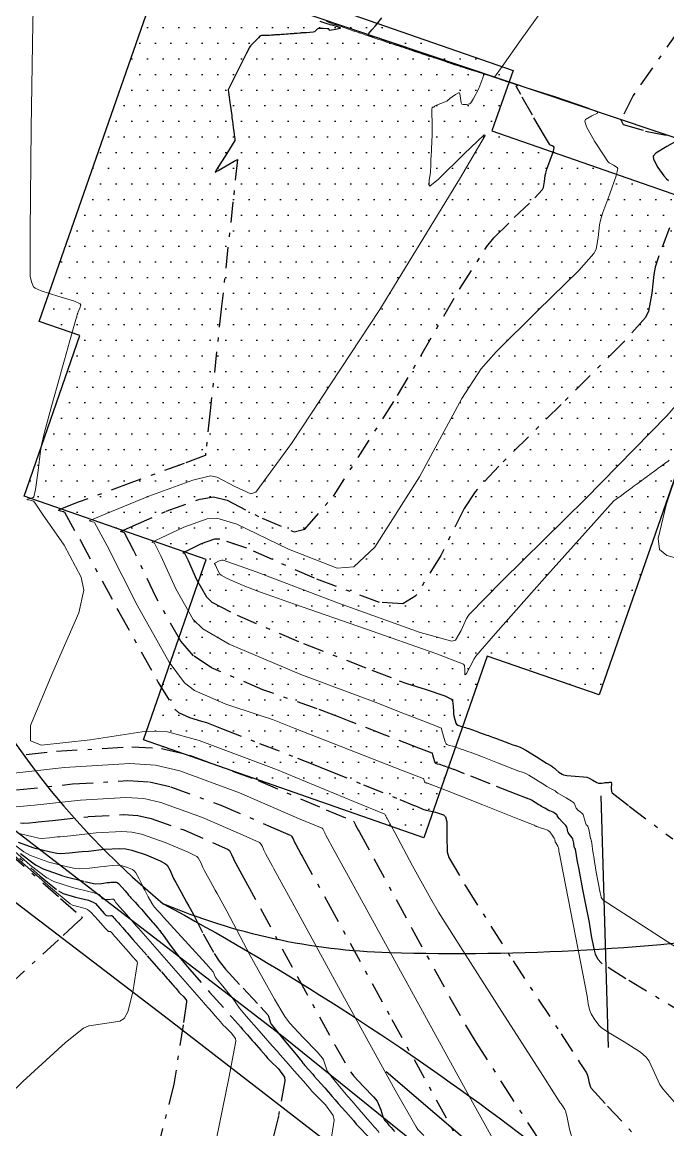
# Model space of a CAD drawing. Header units: metres. Extents: x 222509 to 223547, y 765290 to 766147.
# Drawn here: x 223354.49 to 223369.98, y 765689.06 to 765715.63 of the extents above; entities that cross this region are included whole.
import ezdxf

# ---------------------------------------------------------------- set-up
doc = ezdxf.new("R2010")
doc.units = ezdxf.units.M
doc.linetypes.add('DASHDOT', pattern=[1, 0.5, -0.25, 0, -0.25])
doc.linetypes.add('DASHED', pattern=[19.05, 12.7, -6.35])
for name, color, linetype, lineweight in [('M1506', 250, 'Continuous', 25), ('M1507', 250, 'Continuous', 20), ('M2401', 8, 'DASHED', 25), ('M2605', 8, 'Continuous', 25)]:
    doc.layers.add(name, color=color, linetype=linetype, lineweight=lineweight)
for name, color, linetype in [('M2200', 8, 'Continuous'), ('M2299', 9, 'Continuous'), ('M2406', 8, 'DASHED'), ('M2602', 8, 'Continuous'), ('pcell', 160, 'Continuous')]:
    doc.layers.add(name, color=color, linetype=linetype)

# ---------------------------------------------------------------- blocks, each defined once
blk = doc.blocks.new('G$C915B2375')
at = {"layer": 'pcell'}
blk.add_lwpolyline([(223475.017, 765753.646), (223409.864, 765750.496), (223409.87, 765750.393), (223383.937, 765745.77), (223380.317, 765743.835), (223376.277, 765741.372), (223374.321, 765740.039), (223372.412, 765738.64), (223370.552, 765737.178), (223367.849, 765734.877), (223365.283, 765732.429), (223362.459, 765729.442), (223356.622, 765722.89, 0.032478), (223354.969, 765721.035), (223354.969, 765721.035, 0.406314), (223357.874, 765694.482, -0.070978), (223372.747, 765683.494, -0.059757)], format="xyb", dxfattribs=at)
blk.add_lwpolyline([(223385.788, 765693.475, 0.036338), (223381.62, 765694.074, 0.056723), (223372.758, 765693.84, -0.043212), (223363.292, 765693.305, -0.093768), (223357.874, 765694.482, -0.070978), (223372.747, 765683.494, -0.055772), (223381.926, 765672.228), (223381.867, 765672.361), (223381.546, 765673.094), (223381.299, 765673.854), (223381.13, 765674.636), (223381.04, 765675.431), (223381.029, 765676.23), (223381.098, 765677.027), (223381.247, 765677.813), (223381.473, 765678.58), (223381.466, 765678.563)], format="xyb", close=True, dxfattribs=at)
blk = doc.blocks.new('G$C1F174877')
at = {"layer": 'M1506', "linetype": 'DASHDOT'}
for points, elevation in [([(223354.166, 765695.709), (223355.416, 765694.607), (223355.92, 765694.164), (223355.92, 765694.164), (223355.922, 765694.163), (223355.924, 765694.163), (223355.924, 765694.162), (223355.927, 765694.16), (223355.934, 765694.155), (223355.939, 765694.149), (223355.939, 765694.147), (223355.928, 765694.134), (223355.895, 765694.103), (223355.86, 765694.073), (223355.846, 765694.06), (223355.361, 765693.612), (223354.153, 765692.501)], 547.25), ([(223353.875, 765696.065), (223354.929, 765695.139), (223355.366, 765694.788), (223355.474, 765694.729), (223355.776, 765694.642), (223356.084, 765694.565), (223356.199, 765694.521), (223356.249, 765694.484), (223356.355, 765694.366), (223356.457, 765694.244), (223356.501, 765694.203), (223356.519, 765694.196), (223356.568, 765694.194), (223356.62, 765694.199), (223356.64, 765694.2), (223356.641, 765694.2), (223356.643, 765694.201), (223356.644, 765694.2), (223356.645, 765694.2), (223356.652, 765694.192), (223356.669, 765694.172), (223356.686, 765694.152), (223356.692, 765694.144), (223356.708, 765694.126), (223356.748, 765694.082), (223356.787, 765694.037), (223356.803, 765694.02), (223356.833, 765693.985), (223356.908, 765693.9), (223356.983, 765693.815), (223357.013, 765693.78), (223357.15, 765693.623), (223357.492, 765693.233), (223357.834, 765692.843), (223357.971, 765692.686), (223357.992, 765692.663), (223358.042, 765692.606), (223358.092, 765692.548), (223358.112, 765692.525), (223358.133, 765692.502), (223358.184, 765692.445), (223358.235, 765692.387), (223358.255, 765692.363), (223358.285, 765692.33), (223358.368, 765692.249), (223358.431, 765692.163), (223358.437, 765692.125), (223358.352, 765691.573), (223358.132, 765690.151), (223357.793, 765688.826)], 547.75), ([(223354.45, 765695.684), (223354.812, 765695.411), (223354.994, 765695.314), (223355.487, 765695.145), (223355.998, 765695.014), (223356.202, 765694.966), (223356.256, 765694.96), (223356.395, 765694.969), (223356.534, 765694.986), (223356.59, 765694.991), (223356.617, 765694.994), (223356.683, 765695), (223356.747, 765694.999), (223356.77, 765694.992), (223356.805, 765694.965), (223356.884, 765694.879), (223356.961, 765694.787), (223356.992, 765694.75), (223357.008, 765694.733), (223357.046, 765694.688), (223357.085, 765694.644), (223357.101, 765694.626), (223357.132, 765694.592), (223357.209, 765694.508), (223357.286, 765694.425), (223357.317, 765694.39), (223357.36, 765694.341), (223357.466, 765694.217), (223357.572, 765694.094), (223357.615, 765694.044), (223357.636, 765694.02), (223357.689, 765693.962), (223357.742, 765693.904), (223357.763, 765693.88), (223357.764, 765693.878), (223357.766, 765693.873), (223357.768, 765693.867), (223357.769, 765693.865), (223357.775, 765693.857), (223357.792, 765693.837), (223357.809, 765693.817), (223357.815, 765693.809), (223357.877, 765693.723), (223358.029, 765693.508), (223358.184, 765693.295), (223358.249, 765693.213), (223358.459, 765692.967), (223358.988, 765692.362), (223359.521, 765691.76), (223359.735, 765691.517), (223359.781, 765691.465), (223359.895, 765691.334), (223360.01, 765691.203), (223360.056, 765691.15), (223360.103, 765691.097), (223360.22, 765690.966), (223360.336, 765690.834), (223360.381, 765690.779), (223360.451, 765690.704), (223360.638, 765690.519), (223360.782, 765690.324), (223360.796, 765690.236), (223360.639, 765689.388), (223360.141, 765687.258)], 548.25), ([(223354.398, 765695.959), (223354.777, 765695.824), (223355.17, 765695.724), (223355.328, 765695.692), (223355.414, 765695.685), (223355.63, 765695.698), (223355.847, 765695.723), (223355.934, 765695.732), (223356.085, 765695.745), (223356.46, 765695.786), (223356.833, 765695.809), (223356.98, 765695.8), (223357.122, 765695.769), (223357.471, 765695.654), (223357.806, 765695.508), (223357.931, 765695.439), (223357.97, 765695.402), (223358.041, 765695.277), (223358.1, 765695.139), (223358.126, 765695.085), (223358.178, 765694.991), (223358.307, 765694.756), (223358.437, 765694.521), (223358.489, 765694.426), (223358.591, 765694.235), (223358.838, 765693.755), (223359.099, 765693.284), (223359.217, 765693.104), (223359.372, 765692.91), (223359.792, 765692.452), (223360.219, 765692), (223360.384, 765691.814), (223360.401, 765691.785), (223360.427, 765691.703), (223360.453, 765691.622), (223360.469, 765691.592), (223360.564, 765691.468), (223360.813, 765691.166), (223361.065, 765690.867), (223361.165, 765690.746), (223361.176, 765690.731), (223361.203, 765690.694), (223361.229, 765690.657), (223361.24, 765690.642), (223361.277, 765690.6), (223361.368, 765690.495), (223361.461, 765690.39), (223361.498, 765690.348), (223361.57, 765690.266), (223361.749, 765690.062), (223361.928, 765689.857), (223362, 765689.775), (223362.073, 765689.692), (223362.256, 765689.487), (223362.437, 765689.281), (223362.507, 765689.196), (223362.614, 765689.078), (223362.895, 765688.787)], 548.75), ([(223354.455, 765696.418), (223354.514, 765696.413), (223354.666, 765696.423), (223354.818, 765696.44), (223354.88, 765696.446), (223355.223, 765696.477), (223356.079, 765696.57), (223356.929, 765696.622), (223357.265, 765696.601), (223357.585, 765696.529), (223358.367, 765696.25), (223359.134, 765695.918), (223359.433, 765695.78), (223359.465, 765695.754), (223359.517, 765695.66), (223359.56, 765695.555), (223359.579, 765695.515), (223359.618, 765695.444), (223359.714, 765695.269), (223359.811, 765695.093), (223359.85, 765695.022), (223360.209, 765694.364), (223361.094, 765692.727), (223361.992, 765691.099), (223362.366, 765690.452), (223362.446, 765690.342), (223362.68, 765690.095), (223362.918, 765689.851), (223363.004, 765689.747), (223363.035, 765689.69), (223363.092, 765689.536), (223363.144, 765689.379), (223363.17, 765689.318), (223363.186, 765689.291), (223363.236, 765689.23), (223363.289, 765689.171), (223363.311, 765689.147), (223363.342, 765689.109), (223363.422, 765689.017)], 549.25), ([(223354.361, 765697.209), (223355.698, 765697.354), (223357.026, 765697.435), (223357.55, 765697.403), (223358.048, 765697.287), (223359.262, 765696.843), (223360.459, 765696.326), (223360.935, 765696.12), (223360.957, 765696.103), (223360.992, 765696.041), (223361.02, 765695.971), (223361.032, 765695.944), (223361.058, 765695.898), (223361.122, 765695.781), (223361.186, 765695.665), (223361.212, 765695.618), (223361.829, 765694.496), (223363.361, 765691.707), (223364.896, 765688.92)], 549.75), ([(223353.499, 765697.94), (223355.317, 765698.138), (223357.122, 765698.248), (223357.835, 765698.204), (223358.51, 765698.046), (223360.155, 765697.435), (223361.784, 765696.733), (223362.438, 765696.46), (223362.448, 765696.452), (223362.465, 765696.422), (223362.479, 765696.387), (223362.485, 765696.374), (223362.498, 765696.351), (223362.529, 765696.294), (223362.561, 765696.237), (223362.573, 765696.214), (223362.938, 765695.546), (223363.841, 765693.885), (223364.753, 765692.23), (223365.13, 765691.569), (223365.378, 765691.16), (223366.016, 765690.158), (223366.663, 765689.162), (223366.922, 765688.76)], 550.25), ([(223361.631, 765715.654), (223361.729, 765715.622), (223361.826, 765715.589), (223361.866, 765715.576), (223361.867, 765715.576), (223361.871, 765715.574), (223361.876, 765715.573), (223361.877, 765715.572), (223361.918, 765715.56), (223362.026, 765715.53), (223362.113, 765715.5), (223362.127, 765715.489), (223362.112, 765715.479), (223362.02, 765715.454), (223361.909, 765715.433), (223361.869, 765715.428), (223361.864, 765715.431), (223361.856, 765715.447), (223361.848, 765715.464), (223361.843, 765715.467), (223361.807, 765715.471), (223361.712, 765715.476), (223361.617, 765715.474), (223361.581, 765715.469), (223361.568, 765715.462), (223361.542, 765715.433), (223361.516, 765715.403), (223361.503, 765715.395), (223361.474, 765715.388), (223361.396, 765715.38), (223361.317, 765715.375), (223361.285, 765715.373), (223361.27, 765715.372), (223361.232, 765715.37), (223361.193, 765715.368), (223361.178, 765715.367), (223361.152, 765715.364), (223361.086, 765715.358), (223361.02, 765715.352), (223360.993, 765715.349), (223360.973, 765715.348), (223360.924, 765715.345), (223360.874, 765715.343), (223360.854, 765715.342), (223360.832, 765715.34), (223360.778, 765715.335), (223360.724, 765715.329), (223360.702, 765715.328), (223360.677, 765715.326), (223360.616, 765715.323), (223360.555, 765715.321), (223360.53, 765715.319), (223360.513, 765715.318), (223360.47, 765715.314), (223360.428, 765715.31), (223360.411, 765715.309), (223360.381, 765715.308), (223360.307, 765715.309), (223360.235, 765715.306), (223360.208, 765715.3), (223360.192, 765715.29), (223360.159, 765715.255), (223360.128, 765715.216), (223360.115, 765715.2), (223360.091, 765715.177), (223360.029, 765715.119), (223359.972, 765715.059), (223359.952, 765715.032), (223359.874, 765714.887), (223359.69, 765714.52), (223359.51, 765714.149), (223359.437, 765714.001), (223359.437, 765714), (223359.438, 765713.999), (223359.438, 765713.997), (223359.438, 765713.997), (223359.445, 765713.948), (223359.461, 765713.826), (223359.477, 765713.704), (223359.484, 765713.655), (223359.484, 765713.654), (223359.484, 765713.653), (223359.485, 765713.651), (223359.485, 765713.651), (223359.491, 765713.606), (223359.505, 765713.496), (223359.52, 765713.385), (223359.526, 765713.341), (223359.526, 765713.34), (223359.526, 765713.339), (223359.526, 765713.337), (223359.526, 765713.336), (223359.531, 765713.296), (223359.545, 765713.196), (223359.558, 765713.095), (223359.563, 765713.055), (223359.563, 765713.054), (223359.563, 765713.053), (223359.563, 765713.051), (223359.563, 765713.051), (223359.568, 765713.014), (223359.58, 765712.922), (223359.592, 765712.831), (223359.597, 765712.794), (223359.597, 765712.793), (223359.598, 765712.792), (223359.598, 765712.79), (223359.598, 765712.79), (223359.53, 765712.681), (223359.359, 765712.411), (223359.189, 765712.14), (223359.121, 765712.031), (223359.121, 765712.03), (223359.12, 765712.028), (223359.121, 765712.026), (223359.121, 765712.026), (223359.198, 765712.07), (223359.39, 765712.18), (223359.582, 765712.291), (223359.659, 765712.335), (223359.659, 765712.335), (223359.659, 765712.334), (223359.659, 765712.333), (223359.659, 765712.332), (223359.549, 765711.321), (223359.276, 765708.811), (223359.003, 765706.301), (223358.893, 765705.29), (223358.893, 765705.289), (223358.893, 765705.288), (223358.893, 765705.286), (223358.893, 765705.285), (223358.892, 765705.277), (223358.893, 765705.255), (223358.889, 765705.235), (223358.885, 765705.23), (223358.377, 765705.04), (223357.097, 765704.574), (223355.837, 765704.111), (223355.355, 765703.925), (223355.353, 765703.918), (223355.41, 765703.906), (223355.486, 765703.886), (223355.506, 765703.871), (223355.889, 765703.193), (223356.813, 765701.481), (223357.756, 765699.79), (223358.163, 765699.139), (223358.244, 765699.064), (223358.508, 765698.948), (223358.798, 765698.863), (223358.911, 765698.825), (223359.277, 765698.681), (223360.188, 765698.326), (223361.098, 765697.972), (223361.464, 765697.828), (223361.814, 765697.687), (223362.682, 765697.336), (223363.549, 765696.982), (223363.898, 765696.84), (223363.899, 765696.84), (223363.9, 765696.84), (223363.901, 765696.839), (223363.901, 765696.839), (223363.93, 765696.826), (223364.001, 765696.794), (223364.073, 765696.763), (223364.102, 765696.752), (223364.186, 765696.728), (223364.405, 765696.681), (223364.598, 765696.615), (223364.649, 765696.567), (223364.681, 765696.446), (223364.682, 765696.09), (223364.689, 765695.723), (223364.729, 765695.59), (223365.147, 765694.87), (223366.268, 765693.108), (223367.421, 765691.357), (223367.88, 765690.65), (223367.904, 765690.613), (223367.967, 765690.52), (223368.027, 765690.426), (223368.047, 765690.387), (223368.062, 765690.34), (223368.086, 765690.218), (223368.118, 765690.101), (223368.141, 765690.06), (223368.531, 765689.628), (223369.523, 765688.567)], 550.75), ([(223370.413, 765691.816), (223368.971, 765692.679), (223368.406, 765693.04), (223368.375, 765693.067), (223368.311, 765693.146), (223368.26, 765693.234), (223368.246, 765693.272), (223368.214, 765693.396), (223368.152, 765693.71), (223368.097, 765694.027), (223368.074, 765694.154), (223368.036, 765694.346), (223367.943, 765694.822), (223367.85, 765695.299), (223367.813, 765695.491), (223367.806, 765695.533), (223367.791, 765695.637), (223367.776, 765695.742), (223367.768, 765695.783), (223367.764, 765695.791), (223367.752, 765695.81), (223367.739, 765695.83), (223367.735, 765695.838), (223367.73, 765695.865), (223367.721, 765695.933), (223367.711, 765696), (223367.703, 765696.026), (223367.689, 765696.05), (223367.646, 765696.107), (223367.602, 765696.163), (223367.587, 765696.187), (223367.582, 765696.205), (223367.574, 765696.253), (223367.566, 765696.3), (223367.559, 765696.317), (223367.531, 765696.354), (223367.452, 765696.441), (223367.37, 765696.527), (223367.339, 765696.563), (223367.336, 765696.568), (223367.334, 765696.581), (223367.331, 765696.595), (223367.328, 765696.599), (223367.317, 765696.611), (223367.286, 765696.639), (223367.253, 765696.665), (223367.239, 765696.674), (223367.226, 765696.681), (223367.19, 765696.694), (223367.153, 765696.706), (223367.139, 765696.712), (223367.107, 765696.729), (223367.028, 765696.772), (223366.95, 765696.815), (223366.919, 765696.833), (223366.884, 765696.855), (223366.797, 765696.908), (223366.711, 765696.962), (223366.675, 765696.982), (223366.663, 765696.988), (223366.632, 765696.998), (223366.6, 765697.009), (223366.588, 765697.013), (223366.339, 765697.111), (223365.721, 765697.355), (223365.103, 765697.599), (223364.854, 765697.697), (223364.838, 765697.703), (223364.798, 765697.718), (223364.758, 765697.732), (223364.742, 765697.737), (223364.726, 765697.743), (223364.686, 765697.757), (223364.646, 765697.771), (223364.63, 765697.777), (223364.613, 765697.783), (223364.573, 765697.797), (223364.533, 765697.811), (223364.517, 765697.817), (223364.5, 765697.822), (223364.456, 765697.832), (223364.416, 765697.847), (223364.404, 765697.857), (223364.39, 765697.886), (223364.366, 765697.967), (223364.345, 765698.053), (223364.336, 765698.086), (223364.335, 765698.087), (223364.332, 765698.089), (223364.328, 765698.089), (223364.326, 765698.09), (223364.004, 765698.215), (223363.203, 765698.525), (223362.403, 765698.838), (223362.082, 765698.966), (223361.568, 765699.158), (223360.269, 765699.612), (223359.036, 765700.142), (223358.604, 765700.427), (223358.3, 765700.777), (223357.707, 765701.827), (223357.175, 765702.945), (223356.947, 765703.379), (223356.934, 765703.388), (223356.887, 765703.401), (223356.851, 765703.408), (223356.852, 765703.412), (223357.157, 765703.545), (223357.951, 765703.9), (223358.76, 765704.189), (223359.084, 765704.238), (223359.41, 765704.159), (223360.246, 765703.726), (223361.021, 765703.403), (223361.273, 765703.462), (223361.957, 765704.255), (223363.499, 765706.672), (223365.001, 765709.25), (223365.635, 765710.243), (223365.809, 765710.455), (223366.297, 765710.939), (223366.792, 765711.413), (223366.974, 765711.614), (223366.999, 765711.663), (223367.024, 765711.804), (223367.039, 765711.951), (223367.05, 765712.009), (223367.078, 765712.098), (223367.161, 765712.318), (223367.236, 765712.534), (223367.254, 765712.617), (223367.248, 765712.633), (223367.205, 765712.66), (223367.153, 765712.687), (223367.138, 765712.702), (223367.019, 765712.898), (223366.731, 765713.393), (223366.45, 765713.891), (223366.341, 765714.09), (223366.343, 765714.095), (223366.36, 765714.104), (223366.376, 765714.112), (223366.376, 765714.115), (223366.347, 765714.127), (223366.26, 765714.157), (223366.168, 765714.186), (223366.131, 765714.198), (223366.127, 765714.199), (223366.117, 765714.202), (223366.107, 765714.206), (223366.103, 765714.207), (223366.071, 765714.218), (223365.99, 765714.245), (223365.91, 765714.273), (223365.877, 765714.283), (223365.857, 765714.29), (223365.808, 765714.307), (223365.759, 765714.324), (223365.739, 765714.33), (223365.718, 765714.337), (223365.666, 765714.354), (223365.614, 765714.371), (223365.594, 765714.378), (223365.572, 765714.385), (223365.518, 765714.403), (223365.464, 765714.422), (223365.442, 765714.429), (223365.423, 765714.435), (223365.377, 765714.451), (223365.33, 765714.466), (223365.311, 765714.473), (223365.285, 765714.481), (223365.221, 765714.503), (223365.156, 765714.525), (223365.13, 765714.534), (223365.115, 765714.539), (223365.079, 765714.55), (223365.042, 765714.562), (223365.028, 765714.566), (223365.002, 765714.575), (223364.938, 765714.597), (223364.874, 765714.619), (223364.849, 765714.627), (223364.834, 765714.632), (223364.797, 765714.644), (223364.76, 765714.656), (223364.745, 765714.661), (223364.743, 765714.662), (223364.736, 765714.664), (223364.73, 765714.666), (223364.728, 765714.667), (223364.699, 765714.677), (223364.629, 765714.701), (223364.558, 765714.725), (223364.53, 765714.734), (223364.517, 765714.739), (223364.486, 765714.749), (223364.454, 765714.76), (223364.442, 765714.764), (223364.41, 765714.775), (223364.331, 765714.802), (223364.253, 765714.829), (223364.221, 765714.84), (223364.212, 765714.843), (223364.189, 765714.85), (223364.165, 765714.857), (223364.156, 765714.86), (223364.124, 765714.871), (223364.043, 765714.899), (223363.962, 765714.927), (223363.929, 765714.938), (223363.921, 765714.941), (223363.9, 765714.948), (223363.879, 765714.955), (223363.871, 765714.958), (223363.835, 765714.97), (223363.748, 765715), (223363.66, 765715.03), (223363.625, 765715.042), (223363.619, 765715.044), (223363.605, 765715.049), (223363.591, 765715.053), (223363.586, 765715.055), (223363.548, 765715.068), (223363.456, 765715.1), (223363.364, 765715.131), (223363.326, 765715.144), (223363.323, 765715.145), (223363.314, 765715.148), (223363.305, 765715.151), (223363.301, 765715.152), (223363.262, 765715.166), (223363.165, 765715.199), (223363.068, 765715.233), (223363.029, 765715.246), (223363.027, 765715.247), (223363.023, 765715.248), (223363.018, 765715.25), (223363.017, 765715.25), (223362.981, 765715.26), (223362.886, 765715.283), (223362.809, 765715.31), (223362.796, 765715.326), (223362.807, 765715.357), (223362.878, 765715.447), (223362.967, 765715.542), (223363, 765715.58), (223363.034, 765715.623), (223363.119, 765715.729)], 551.25), ([(223370.245, 765715.437), (223369.148, 765713.87), (223368.851, 765713.287), (223368.91, 765713.175), (223369.447, 765713.016), (223370.058, 765712.894)], 551.75), ([(223370.192, 765712.78), (223369.957, 765712.642), (223369.689, 765712.486), (223369.629, 765712.417), (223369.635, 765712.345), (223369.738, 765712.144), (223369.885, 765711.942), (223369.944, 765711.868), (223369.995, 765711.827)], 551.75), ([(223370.016, 765710.696), (223369.763, 765710.023), (223369.675, 765709.752), (223369.642, 765709.577), (223369.598, 765709.127), (223369.519, 765708.697), (223369.443, 765708.547), (223368.896, 765707.927), (223367.418, 765706.453), (223365.924, 765704.98), (223365.357, 765704.362), (223365.093, 765703.96), (223364.532, 765702.832), (223363.934, 765701.868), (223363.625, 765701.671), (223363.061, 765701.71), (223361.501, 765702.29), (223359.878, 765703.012), (223359.235, 765703.228), (223359.106, 765703.227), (223358.785, 765703.114), (223358.47, 765702.956), (223358.35, 765702.9), (223358.349, 765702.899), (223358.363, 765702.895), (223358.382, 765702.89), (223358.387, 765702.887), (223358.475, 765702.712), (223358.675, 765702.255), (223358.911, 765701.84), (223359.045, 765701.715), (223359.649, 765701.399), (223361.245, 765700.719), (223362.881, 765700.087), (223363.535, 765699.83), (223363.717, 765699.764), (223364.181, 765699.62), (223364.627, 765699.464), (223364.788, 765699.385), (223364.815, 765699.35), (223364.833, 765699.223), (223364.835, 765699.082), (223364.84, 765699.028), (223364.848, 765698.991), (223364.867, 765698.898), (223364.895, 765698.812), (223364.913, 765698.784), (223364.942, 765698.764), (223365.033, 765698.731), (223365.13, 765698.705), (223365.168, 765698.694), (223365.204, 765698.681), (223365.295, 765698.649), (223365.385, 765698.617), (223365.422, 765698.604), (223365.458, 765698.591), (223365.548, 765698.559), (223365.639, 765698.527), (223365.675, 765698.514), (223365.712, 765698.501), (223365.802, 765698.469), (223365.892, 765698.437), (223365.928, 765698.424), (223365.971, 765698.408), (223366.075, 765698.366), (223366.18, 765698.324), (223366.222, 765698.308), (223366.258, 765698.296), (223366.349, 765698.267), (223366.438, 765698.235), (223366.472, 765698.219), (223366.574, 765698.162), (223366.824, 765698.01), (223367.072, 765697.855), (223367.172, 765697.794), (223367.175, 765697.792), (223367.182, 765697.788), (223367.19, 765697.784), (223367.193, 765697.782), (223367.194, 765697.781), (223367.199, 765697.778), (223367.204, 765697.774), (223367.205, 765697.773), (223367.214, 765697.766), (223367.236, 765697.75), (223367.258, 765697.733), (223367.267, 765697.727), (223367.296, 765697.703), (223367.368, 765697.64), (223367.442, 765697.585), (223367.475, 765697.57), (223367.553, 765697.556), (223367.755, 765697.541), (223367.958, 765697.528), (223368.037, 765697.515), (223368.079, 765697.5), (223368.179, 765697.446), (223368.277, 765697.391), (223368.318, 765697.374), (223368.34, 765697.371), (223368.398, 765697.375), (223368.456, 765697.383), (223368.479, 765697.386), (223368.493, 765697.387), (223368.528, 765697.389), (223368.563, 765697.392), (223368.577, 765697.393), (223368.582, 765697.393), (223368.593, 765697.394), (223368.605, 765697.395), (223368.609, 765697.395), (223368.612, 765697.395), (223368.618, 765697.395), (223368.623, 765697.394), (223368.624, 765697.392), (223368.625, 765697.356), (223368.619, 765697.26), (223368.627, 765697.171), (223368.645, 765697.143), (223369.054, 765696.821), (223370.102, 765696.034)], 551.75)]:
    blk.add_lwpolyline(points, dxfattribs=dict(at, elevation=elevation))
at = {"layer": 'M1507', "linetype": 'Continuous'}
for points, elevation in [([(223354.02, 765695.886), (223355.172, 765694.872), (223355.643, 765694.476), (223355.697, 765694.446), (223355.852, 765694.406), (223356.007, 765694.368), (223356.062, 765694.342), (223356.14, 765694.275), (223356.317, 765694.086), (223356.49, 765693.89), (223356.562, 765693.815), (223356.568, 765693.812), (223356.586, 765693.812), (223356.605, 765693.814), (223356.612, 765693.814), (223356.612, 765693.814), (223356.613, 765693.814), (223356.613, 765693.814), (223356.614, 765693.814), (223356.616, 765693.811), (223356.622, 765693.804), (223356.628, 765693.797), (223356.631, 765693.794), (223356.636, 765693.787), (223356.65, 765693.772), (223356.665, 765693.756), (223356.67, 765693.749), (223356.681, 765693.737), (223356.708, 765693.706), (223356.735, 765693.676), (223356.746, 765693.663), (223356.795, 765693.607), (223356.918, 765693.467), (223357.04, 765693.327), (223357.09, 765693.271), (223357.097, 765693.262), (223357.115, 765693.242), (223357.133, 765693.221), (223357.14, 765693.213), (223357.148, 765693.205), (223357.166, 765693.184), (223357.184, 765693.163), (223357.191, 765693.155), (223357.202, 765693.143), (223357.232, 765693.114), (223357.255, 765693.083), (223357.257, 765693.069), (223357.226, 765692.871), (223357.148, 765692.361), (223357.026, 765691.885), (223356.942, 765691.73), (223356.835, 765691.665), (223356.475, 765691.606), (223356.094, 765691.554), (223355.963, 765691.496), (223355.535, 765691.151), (223354.509, 765690.22), (223353.509, 765689.252)], 547.5), ([(223353.732, 765696.247), (223354.688, 765695.408), (223355.089, 765695.099), (223355.252, 765695.013), (223355.698, 765694.873), (223356.157, 765694.756), (223356.337, 765694.7), (223356.354, 765694.688), (223356.39, 765694.645), (223356.424, 765694.602), (223356.441, 765694.59), (223356.466, 765694.584), (223356.535, 765694.583), (223356.606, 765694.586), (223356.634, 765694.587), (223356.637, 765694.587), (223356.642, 765694.587), (223356.648, 765694.587), (223356.65, 765694.587), (223356.657, 765694.587), (223356.673, 765694.589), (223356.688, 765694.588), (223356.693, 765694.586), (223356.701, 765694.577), (223356.719, 765694.549), (223356.735, 765694.519), (223356.742, 765694.508), (223356.744, 765694.506), (223356.748, 765694.5), (223356.752, 765694.495), (223356.754, 765694.493), (223356.78, 765694.464), (223356.845, 765694.392), (223356.91, 765694.319), (223356.936, 765694.29), (223356.985, 765694.234), (223357.108, 765694.094), (223357.231, 765693.954), (223357.28, 765693.897), (223357.506, 765693.64), (223358.066, 765693), (223358.627, 765692.359), (223358.853, 765692.102), (223358.886, 765692.064), (223358.969, 765691.97), (223359.051, 765691.876), (223359.084, 765691.838), (223359.118, 765691.8), (223359.202, 765691.705), (223359.285, 765691.61), (223359.318, 765691.571), (223359.368, 765691.517), (223359.504, 765691.384), (223359.607, 765691.244), (223359.617, 765691.181), (223359.454, 765690.298), (223358.992, 765688.066)], 548), ([(223354.215, 765695.964), (223354.535, 765695.723), (223354.696, 765695.636), (223355.131, 765695.481), (223355.584, 765695.366), (223355.765, 765695.329), (223355.863, 765695.321), (223356.112, 765695.336), (223356.362, 765695.365), (223356.462, 765695.374), (223356.516, 765695.379), (223356.651, 765695.394), (223356.785, 765695.402), (223356.838, 765695.399), (223356.89, 765695.389), (223357.018, 765695.351), (223357.139, 765695.299), (223357.18, 765695.269), (223357.219, 765695.221), (223357.298, 765695.08), (223357.369, 765694.93), (223357.399, 765694.871), (223357.433, 765694.807), (223357.517, 765694.648), (223357.604, 765694.491), (223357.642, 765694.43), (223357.667, 765694.397), (223357.737, 765694.321), (223357.809, 765694.246), (223357.838, 765694.216), (223357.844, 765694.208), (223357.861, 765694.189), (223357.877, 765694.169), (223357.884, 765694.162), (223358.055, 765693.973), (223358.482, 765693.506), (223358.906, 765693.037), (223359.073, 765692.847), (223359.083, 765692.832), (223359.097, 765692.788), (223359.111, 765692.744), (223359.119, 765692.729), (223359.17, 765692.663), (223359.303, 765692.502), (223359.437, 765692.343), (223359.49, 765692.277), (223359.527, 765692.228), (223359.616, 765692.102), (223359.706, 765691.976), (223359.745, 765691.927), (223359.868, 765691.783), (223360.178, 765691.428), (223360.491, 765691.075), (223360.616, 765690.933), (223360.675, 765690.865), (223360.822, 765690.698), (223360.969, 765690.53), (223361.028, 765690.463), (223361.088, 765690.395), (223361.238, 765690.227), (223361.386, 765690.057), (223361.444, 765689.988), (223361.533, 765689.892), (223361.77, 765689.654), (223361.954, 765689.404), (223361.976, 765689.292), (223361.882, 765688.675)], 548.5), ([(223354.422, 765696.168), (223354.757, 765696.082), (223354.891, 765696.055), (223354.964, 765696.049), (223355.148, 765696.06), (223355.333, 765696.082), (223355.407, 765696.089), (223355.654, 765696.111), (223356.27, 765696.178), (223356.881, 765696.215), (223357.123, 765696.2), (223357.354, 765696.149), (223357.92, 765695.953), (223358.471, 765695.714), (223358.682, 765695.61), (223358.718, 765695.578), (223358.779, 765695.469), (223358.83, 765695.347), (223358.852, 765695.3), (223358.898, 765695.217), (223359.011, 765695.012), (223359.124, 765694.807), (223359.169, 765694.724), (223359.399, 765694.299), (223359.964, 765693.239), (223360.543, 765692.19), (223360.792, 765691.778), (223360.907, 765691.624), (223361.234, 765691.272), (223361.569, 765690.926), (223361.694, 765690.78), (223361.718, 765690.737), (223361.758, 765690.619), (223361.797, 765690.499), (223361.819, 765690.455), (223361.896, 765690.35), (223362.102, 765690.099), (223362.313, 765689.852), (223362.398, 765689.752), (223362.446, 765689.695), (223362.566, 765689.554), (223362.687, 765689.414), (223362.736, 765689.357), (223362.769, 765689.318), (223362.854, 765689.222), (223362.938, 765689.126), (223362.972, 765689.088), (223363.058, 765688.99)], 549), ([(223354.352, 765696.803), (223354.792, 765696.843), (223355.889, 765696.962), (223356.977, 765697.028), (223357.408, 765697.002), (223357.816, 765696.908), (223358.815, 765696.546), (223359.797, 765696.122), (223360.184, 765695.95), (223360.211, 765695.929), (223360.255, 765695.851), (223360.29, 765695.763), (223360.305, 765695.73), (223360.338, 765695.671), (223360.418, 765695.525), (223360.499, 765695.379), (223360.531, 765695.32), (223361.019, 765694.43), (223362.227, 765692.217), (223363.443, 765690.009), (223363.941, 765689.126), (223363.987, 765689.062), (223364.125, 765688.917)], 549.5), ([(223353.93, 765697.574), (223355.508, 765697.746), (223357.074, 765697.841), (223357.693, 765697.803), (223358.279, 765697.666), (223359.709, 765697.139), (223361.121, 765696.529), (223361.687, 765696.29), (223361.703, 765696.278), (223361.729, 765696.231), (223361.749, 765696.179), (223361.758, 765696.159), (223361.778, 765696.124), (223361.825, 765696.037), (223361.873, 765695.951), (223361.892, 765695.916), (223362.449, 765694.902), (223363.83, 765692.384), (223365.215, 765689.868), (223365.778, 765688.858)], 550), ([(223354.772, 765716.599), (223354.748, 765715.593), (223354.707, 765713.091), (223354.684, 765710.59), (223354.684, 765709.585), (223354.688, 765709.532), (223354.716, 765709.398), (223354.769, 765709.281), (223354.802, 765709.247), (223354.948, 765709.18), (223355.352, 765709.054), (223355.75, 765708.932), (223355.888, 765708.87), (223355.9, 765708.849), (223355.879, 765708.77), (223355.839, 765708.682), (223355.826, 765708.648), (223355.825, 765708.647), (223355.824, 765708.643), (223355.823, 765708.639), (223355.823, 765708.638), (223355.823, 765708.637), (223355.822, 765708.634), (223355.821, 765708.631), (223355.821, 765708.63), (223355.82, 765708.629), (223355.82, 765708.627), (223355.819, 765708.625), (223355.819, 765708.624), (223355.819, 765708.623), (223355.818, 765708.622), (223355.818, 765708.62), (223355.817, 765708.619), (223355.817, 765708.618), (223355.817, 765708.617), (223355.816, 765708.615), (223355.816, 765708.615), (223355.816, 765708.614), (223355.816, 765708.613), (223355.815, 765708.612), (223355.815, 765708.611), (223355.815, 765708.611), (223355.815, 765708.61), (223355.815, 765708.609), (223355.814, 765708.608), (223355.812, 765708.601), (223355.807, 765708.582), (223355.802, 765708.563), (223355.8, 765708.555), (223355.751, 765708.384), (223355.63, 765707.957), (223355.509, 765707.531), (223355.462, 765707.359), (223355.389, 765707.096), (223355.206, 765706.443), (223355.031, 765705.789), (223354.968, 765705.524), (223354.935, 765705.34), (223354.876, 765704.876), (223354.813, 765704.419), (223354.776, 765704.244), (223354.76, 765704.226), (223354.687, 765704.203), (223354.618, 765704.188), (223354.607, 765704.181), (223354.619, 765704.173), (223354.688, 765704.158), (223354.764, 765704.135), (223354.786, 765704.117), (223354.985, 765703.823), (223355.503, 765703.078), (223355.911, 765702.315), (223355.974, 765702.001), (223355.855, 765701.461), (223355.226, 765700.039), (223354.691, 765698.756), (223354.69, 765698.391), (223354.959, 765698.282), (223356.125, 765698.412), (223357.476, 765698.619), (223357.978, 765698.605), (223358.737, 765698.397), (223360.597, 765697.701), (223362.445, 765696.931), (223363.189, 765696.63), (223363.194, 765696.626), (223363.202, 765696.611), (223363.209, 765696.595), (223363.212, 765696.589), (223363.218, 765696.578), (223363.233, 765696.55), (223363.248, 765696.523), (223363.254, 765696.512), (223363.429, 765696.191), (223363.859, 765695.391), (223364.297, 765694.596), (223364.482, 765694.281), (223364.893, 765693.619), (223365.932, 765691.988), (223366.98, 765690.361), (223367.401, 765689.705), (223367.419, 765689.678), (223367.466, 765689.612), (223367.509, 765689.544), (223367.522, 765689.515), (223367.557, 765689.391), (223367.624, 765689.074), (223367.711, 765688.767)], 550.5), ([(223361.791, 765715.64), (223361.855, 765715.618), (223361.881, 765715.609), (223361.898, 765715.603), (223361.94, 765715.589), (223361.982, 765715.575), (223361.999, 765715.569), (223362.023, 765715.561), (223362.082, 765715.54), (223362.141, 765715.52), (223362.165, 765715.512), (223362.183, 765715.505), (223362.23, 765715.49), (223362.276, 765715.475), (223362.294, 765715.469), (223362.317, 765715.461), (223362.372, 765715.442), (223362.427, 765715.423), (223362.449, 765715.415), (223362.469, 765715.409), (223362.52, 765715.392), (223362.571, 765715.375), (223362.591, 765715.368), (223362.612, 765715.361), (223362.662, 765715.344), (223362.713, 765715.326), (223362.733, 765715.319), (223362.755, 765715.312), (223362.811, 765715.294), (223362.866, 765715.276), (223362.888, 765715.268), (223362.907, 765715.262), (223362.953, 765715.246), (223362.999, 765715.23), (223363.018, 765715.223), (223363.044, 765715.215), (223363.108, 765715.193), (223363.173, 765715.171), (223363.199, 765715.162), (223363.214, 765715.156), (223363.251, 765715.143), (223363.288, 765715.131), (223363.303, 765715.126), (223363.329, 765715.117), (223363.392, 765715.097), (223363.456, 765715.078), (223363.481, 765715.069), (223363.497, 765715.064), (223363.535, 765715.051), (223363.573, 765715.038), (223363.588, 765715.033), (223363.615, 765715.024), (223363.683, 765715.002), (223363.751, 765714.98), (223363.778, 765714.971), (223363.792, 765714.966), (223363.826, 765714.954), (223363.86, 765714.942), (223363.874, 765714.938), (223363.906, 765714.927), (223363.986, 765714.9), (223364.065, 765714.872), (223364.098, 765714.861), (223364.107, 765714.858), (223364.129, 765714.851), (223364.151, 765714.843), (223364.16, 765714.84), (223364.19, 765714.831), (223364.265, 765714.807), (223364.34, 765714.784), (223364.37, 765714.774), (223364.381, 765714.771), (223364.407, 765714.762), (223364.434, 765714.752), (223364.445, 765714.749), (223364.481, 765714.736), (223364.571, 765714.706), (223364.66, 765714.676), (223364.697, 765714.664), (223364.702, 765714.662), (223364.714, 765714.658), (223364.726, 765714.653), (223364.731, 765714.652), (223364.732, 765714.652), (223364.733, 765714.651), (223364.734, 765714.651), (223364.735, 765714.651), (223364.772, 765714.638), (223364.866, 765714.608), (223364.96, 765714.577), (223364.998, 765714.565), (223365.001, 765714.564), (223365.008, 765714.561), (223365.016, 765714.558), (223365.019, 765714.557), (223365.053, 765714.547), (223365.139, 765714.52), (223365.225, 765714.493), (223365.26, 765714.482), (223365.266, 765714.479), (223365.283, 765714.474), (223365.299, 765714.468), (223365.305, 765714.466), (223365.347, 765714.456), (223365.46, 765714.434), (223365.551, 765714.403), (223365.564, 765714.38), (223365.545, 765714.289), (223365.444, 765714.033), (223365.313, 765713.779), (223365.255, 765713.689), (223365.231, 765713.671), (223365.147, 765713.651), (223365.063, 765713.652), (223365.038, 765713.662), (223365.023, 765713.693), (223365.008, 765713.803), (223364.993, 765713.908), (223364.979, 765713.933), (223364.957, 765713.933), (223364.883, 765713.893), (223364.803, 765713.837), (223364.773, 765713.816), (223364.759, 765713.805), (223364.725, 765713.775), (223364.691, 765713.745), (223364.676, 765713.735), (223364.636, 765713.717), (223364.534, 765713.676), (223364.431, 765713.635), (223364.391, 765713.618), (223364.388, 765713.615), (223364.384, 765713.605), (223364.379, 765713.594), (223364.377, 765713.592), (223364.37, 765713.59), (223364.351, 765713.59), (223364.333, 765713.588), (223364.329, 765713.585), (223364.325, 765713.573), (223364.321, 765713.538), (223364.321, 765713.501), (223364.321, 765713.486), (223364.321, 765713.416), (223364.324, 765713.241), (223364.327, 765713.066), (223364.327, 765712.996), (223364.325, 765712.928), (223364.319, 765712.757), (223364.311, 765712.587), (223364.308, 765712.518), (223364.305, 765712.456), (223364.299, 765712.302), (223364.293, 765712.148), (223364.29, 765712.086), (223364.284, 765712.021), (223364.259, 765711.84), (223364.256, 765711.705), (223364.275, 765711.695), (223364.477, 765711.863), (223365.095, 765712.468), (223365.572, 765712.925), (223365.596, 765712.907), (223364.983, 765711.86), (223363.068, 765708.735), (223360.955, 765705.519), (223360.096, 765704.357), (223359.976, 765704.317), (223359.591, 765704.49), (223359.171, 765704.716), (223359.008, 765704.743), (223358.587, 765704.639), (223357.534, 765704.259), (223356.5, 765703.833), (223356.104, 765703.669), (223356.102, 765703.663), (223356.149, 765703.653), (223356.21, 765703.637), (223356.227, 765703.625), (223356.53, 765703.067), (223357.249, 765701.642), (223358.018, 765700.272), (223358.383, 765699.783), (223358.63, 765699.592), (223359.377, 765699.268), (223360.181, 765699.007), (223360.496, 765698.896), (223361.014, 765698.69), (223362.302, 765698.187), (223363.59, 765697.687), (223364.109, 765697.485), (223364.111, 765697.484), (223364.117, 765697.483), (223364.123, 765697.48), (223364.124, 765697.479), (223364.128, 765697.467), (223364.136, 765697.435), (223364.144, 765697.404), (223364.15, 765697.393), (223364.154, 765697.39), (223364.169, 765697.384), (223364.185, 765697.38), (223364.192, 765697.379), (223364.198, 765697.376), (223364.213, 765697.371), (223364.228, 765697.366), (223364.234, 765697.364), (223364.24, 765697.362), (223364.255, 765697.356), (223364.27, 765697.351), (223364.276, 765697.349), (223364.282, 765697.347), (223364.297, 765697.342), (223364.311, 765697.336), (223364.317, 765697.334), (223364.67, 765697.195), (223365.544, 765696.85), (223366.419, 765696.504), (223366.771, 765696.365), (223366.771, 765696.365), (223366.774, 765696.364), (223366.776, 765696.364), (223366.776, 765696.363), (223366.779, 765696.362), (223366.785, 765696.358), (223366.79, 765696.355), (223366.793, 765696.353), (223366.795, 765696.352), (223366.8, 765696.349), (223366.805, 765696.346), (223366.807, 765696.345), (223366.809, 765696.345), (223366.813, 765696.343), (223366.817, 765696.342), (223366.818, 765696.341), (223366.828, 765696.337), (223366.853, 765696.328), (223366.878, 765696.319), (223366.888, 765696.315), (223366.922, 765696.303), (223367.009, 765696.276), (223367.092, 765696.244), (223367.121, 765696.226), (223367.147, 765696.202), (223367.202, 765696.128), (223367.251, 765696.05), (223367.27, 765696.018), (223367.273, 765696.01), (223367.276, 765695.988), (223367.278, 765695.966), (223367.28, 765695.958), (223367.29, 765695.941), (223367.316, 765695.899), (223367.342, 765695.858), (223367.35, 765695.84), (223367.355, 765695.823), (223367.362, 765695.778), (223367.367, 765695.732), (223367.37, 765695.714), (223367.466, 765695.218), (223367.706, 765693.988), (223367.946, 765692.758), (223368.043, 765692.262), (223368.052, 765692.209), (223368.071, 765692.077), (223368.097, 765691.947), (223368.114, 765691.898), (223368.144, 765691.838), (223368.231, 765691.692), (223368.333, 765691.558), (223368.381, 765691.511), (223368.531, 765691.404), (223368.931, 765691.165), (223369.322, 765690.918), (223369.462, 765690.803), (223369.532, 765690.707), (223369.662, 765690.428), (223369.789, 765690.144), (223369.856, 765690.041), (223370.198, 765689.653)], 551), ([(223366.931, 765715.865), (223366.463, 765715.214), (223366.002, 765714.565), (223365.824, 765714.307), (223365.824, 765714.302), (223365.844, 765714.294), (223365.871, 765714.29), (223365.881, 765714.288), (223365.881, 765714.287), (223365.883, 765714.287), (223365.884, 765714.286), (223365.885, 765714.286), (223365.921, 765714.274), (223366.01, 765714.244), (223366.099, 765714.214), (223366.135, 765714.202), (223366.454, 765714.098), (223367.267, 765713.844), (223368.033, 765713.583), (223368.293, 765713.471), (223368.292, 765713.448), (223368.158, 765713.377), (223368.007, 765713.293), (223367.985, 765713.253), (223368.032, 765713.12), (223368.222, 765712.771), (223368.449, 765712.419), (223368.541, 765712.285), (223368.573, 765712.256), (223368.677, 765712.201), (223368.765, 765712.145), (223368.777, 765712.114), (223368.739, 765711.945), (223368.589, 765711.507), (223368.421, 765711.061), (223368.362, 765710.881), (223368.34, 765710.764), (223368.311, 765710.465), (223368.259, 765710.18), (223368.208, 765710.08), (223367.842, 765709.671), (223366.85, 765708.702), (223365.86, 765707.723), (223365.496, 765707.303), (223365.042, 765706.604), (223364.02, 765704.724), (223362.955, 765703.031), (223362.449, 765702.566), (223362.052, 765702.527), (223360.885, 765702.984), (223359.646, 765703.588), (223359.16, 765703.733), (223358.933, 765703.717), (223358.368, 765703.516), (223357.814, 765703.252), (223357.601, 765703.156), (223357.6, 765703.154), (223357.625, 765703.148), (223357.658, 765703.139), (223357.667, 765703.133), (223357.823, 765702.826), (223358.182, 765702.031), (223358.597, 765701.299), (223358.824, 765701.071), (223359.458, 765700.71), (223361.179, 765699.978), (223362.959, 765699.314), (223363.667, 765699.037), (223363.792, 765698.986), (223364.105, 765698.864), (223364.418, 765698.744), (223364.543, 765698.695), (223364.544, 765698.695), (223364.546, 765698.695), (223364.547, 765698.694), (223364.547, 765698.694), (223364.562, 765698.639), (223364.595, 765698.5), (223364.635, 765698.367), (223364.659, 765698.32), (223364.678, 765698.304), (223364.743, 765698.28), (223364.815, 765698.263), (223364.842, 765698.255), (223364.869, 765698.246), (223364.934, 765698.223), (223364.999, 765698.2), (223365.026, 765698.19), (223365.052, 765698.181), (223365.117, 765698.158), (223365.182, 765698.135), (223365.209, 765698.125), (223365.235, 765698.116), (223365.3, 765698.094), (223365.365, 765698.07), (223365.391, 765698.061), (223365.537, 765698.004), (223365.898, 765697.861), (223366.259, 765697.718), (223366.405, 765697.661), (223366.429, 765697.652), (223366.49, 765697.633), (223366.55, 765697.611), (223366.574, 765697.601), (223366.642, 765697.562), (223366.81, 765697.459), (223366.978, 765697.355), (223367.046, 765697.313), (223367.076, 765697.296), (223367.153, 765697.255), (223367.229, 765697.213), (223367.259, 765697.196), (223367.274, 765697.186), (223367.308, 765697.159), (223367.343, 765697.132), (223367.357, 765697.122), (223367.41, 765697.092), (223367.543, 765697.019), (223367.672, 765696.943), (223367.72, 765696.908), (223367.734, 765696.889), (223367.759, 765696.833), (223367.781, 765696.774), (223367.794, 765696.753), (223367.814, 765696.733), (223367.872, 765696.69), (223367.928, 765696.646), (223367.946, 765696.625), (223367.96, 765696.593), (223367.984, 765696.507), (223368.006, 765696.418), (223368.017, 765696.384), (223368.022, 765696.376), (223368.041, 765696.358), (223368.059, 765696.34), (223368.064, 765696.331), (223368.075, 765696.291), (223368.098, 765696.189), (223368.118, 765696.086), (223368.127, 765696.045), (223368.128, 765696.043), (223368.132, 765696.039), (223368.135, 765696.035), (223368.136, 765696.033), (223368.139, 765696.016), (223368.146, 765695.974), (223368.153, 765695.932), (223368.156, 765695.915), (223368.162, 765695.877), (223368.176, 765695.784), (223368.189, 765695.692), (223368.195, 765695.654), (223368.202, 765695.609), (223368.218, 765695.497), (223368.235, 765695.386), (223368.242, 765695.341), (223368.26, 765695.241), (223368.306, 765694.992), (223368.355, 765694.745), (223368.378, 765694.646), (223368.382, 765694.634), (223368.399, 765694.604), (223368.42, 765694.578), (223368.431, 765694.569), (223369.395, 765693.939), (223371.8, 765692.382)], 551.5), ([(223370.677, 765707.013), (223369.952, 765706.181), (223368.002, 765704.192), (223366.004, 765702.225), (223365.218, 765701.421), (223365.153, 765701.322), (223365.025, 765701.032), (223364.883, 765700.8), (223364.802, 765700.775), (223364.037, 765700.988), (223362.082, 765701.688), (223360.103, 765702.442), (223359.311, 765702.723), (223359.28, 765702.724), (223359.203, 765702.697), (223359.127, 765702.658), (223359.098, 765702.644), (223359.098, 765702.644), (223359.101, 765702.643), (223359.106, 765702.642), (223359.107, 765702.641), (223359.128, 765702.599), (223359.176, 765702.489), (223359.233, 765702.389), (223359.265, 765702.36), (223359.41, 765702.283), (223359.792, 765702.117), (223360.185, 765701.965), (223360.343, 765701.907), (223361.025, 765701.664), (223362.729, 765701.077), (223364.418, 765700.481), (223365.081, 765700.227), (223365.102, 765700.198), (223365.113, 765700.083), (223365.112, 765699.981), (223365.119, 765699.969), (223365.149, 765700.007), (223365.236, 765700.17), (223365.333, 765700.355), (223365.378, 765700.421), (223365.845, 765700.96), (223367.02, 765702.287), (223368.203, 765703.608), (223368.68, 765704.139), (223368.694, 765704.152), (223368.732, 765704.18), (223368.772, 765704.207), (223368.787, 765704.218), (223368.834, 765704.252), (223368.951, 765704.338), (223369.068, 765704.424), (223369.115, 765704.459), (223369.132, 765704.471), (223369.175, 765704.503), (223369.218, 765704.534), (223369.235, 765704.546), (223369.269, 765704.571), (223369.354, 765704.634), (223369.439, 765704.696), (223369.473, 765704.721), (223369.492, 765704.736), (223369.541, 765704.772), (223369.589, 765704.808), (223369.609, 765704.822), (223369.633, 765704.84), (223369.692, 765704.883), (223369.751, 765704.927), (223369.774, 765704.944), (223369.796, 765704.96), (223369.85, 765705), (223369.905, 765705.039), (223369.927, 765705.055), (223369.941, 765705.066), (223369.977, 765705.092), (223370.013, 765705.119)], 552), ([(223370.23, 765704.907), (223369.937, 765704.047), (223369.751, 765703.244), (223369.783, 765702.979), (223369.955, 765702.837), (223370.668, 765702.653)], 552)]:
    blk.add_lwpolyline(points, dxfattribs=dict(at, elevation=elevation))
at = {"layer": 'M2406', "elevation": 552.289}
blk.add_lwpolyline([(223378.3, 765708.14), (223378.793, 765709.319), (223372.557, 765712.039), (223355.179, 765717.892)], dxfattribs=at)
blk = doc.blocks.new('G$CEBE070F1')
at = {"layer": 'M2299'}
h = blk.add_hatch(dxfattribs=at)
h.set_pattern_fill('DOTS', color=256, scale=6, style=0)
h.set_pattern_definition([(0, (0, 0), (0.1875, 0.375), [0, -0.375])])
h.paths.add_polyline_path([(223354.54, 765704.26), (223355.88, 765708.11), (223354.9, 765708.45), (223358, 765717.35), (223366.27, 765714.47), (223365.76, 765713.02), (223372.26, 765710.76), (223368.33, 765699.49), (223365.65, 765700.42), (223364.13, 765696.06), (223357.4, 765698.41), (223358.91, 765702.74)])
at = {"layer": 'M2200'}
blk.add_polyline3d([(223354.54, 765704.26, 557.61), (223355.88, 765708.11, 556.21), (223354.9, 765708.45, 556.05), (223358, 765717.35, 555.82), (223366.27, 765714.47, 557.01), (223365.76, 765713.02, 557.68), (223372.26, 765710.76, 557.68), (223368.33, 765699.49, 557.68), (223365.65, 765700.42, 556.58), (223364.13, 765696.06, 556.31), (223357.4, 765698.41, 556.24), (223358.91, 765702.74, 557.65)], close=True, dxfattribs=at)
at = {"layer": 'M2401'}
blk.add_polyline3d([(223363.22, 765690.46, 550.78), (223367.98, 765686.39, 550.35), (223367.97, 765685.82, 550.27), (223367.56, 765685.35, 550.23), (223366.98, 765685.07, 549.96), (223366.42, 765685.21, 549.73), (223357.9, 765691.78, 548.26), (223346.82, 765700.25, 546.34), (223333.53, 765709.28, 544.76), (223309.93, 765724.21, 541.48), (223300.1, 765731.03, 539.91), (223281.28, 765746.48, 536.86), (223261.09, 765763.15, 533.83), (223260.8, 765763.57, 533.83), (223260.7, 765764.29, 533.89), (223263.31, 765770.24, 534.69), (223268.62, 765781.81, 536.52), (223272.07, 765788.6, 537.3), (223276.05, 765794.24, 537.71), (223280.85, 765798.73, 538.01), (223285.36, 765801.01, 538.25)], dxfattribs=at)
at = {"layer": 'M2602'}
blk.add_polyline3d([(223368.37, 765697.07, 552.45), (223368.55, 765691.03, 551.85)], dxfattribs=at)
at = {"layer": 'M2605'}
blk.add_polyline3d([(223343.66, 765704.3, 547.27), (223349.25, 765700.14, 550.76), (223360.76, 765691.29, 550.99), (223366.44, 765686.71, 550.35)], dxfattribs=at)

msp = doc.modelspace()

# ---------------------------------------------------------------- block references
for name in ['G$CEBE070F1', 'G$C1F174877', 'G$C915B2375']:
    msp.add_blockref(name, (0, 0))

doc.saveas('drawing.dxf')
